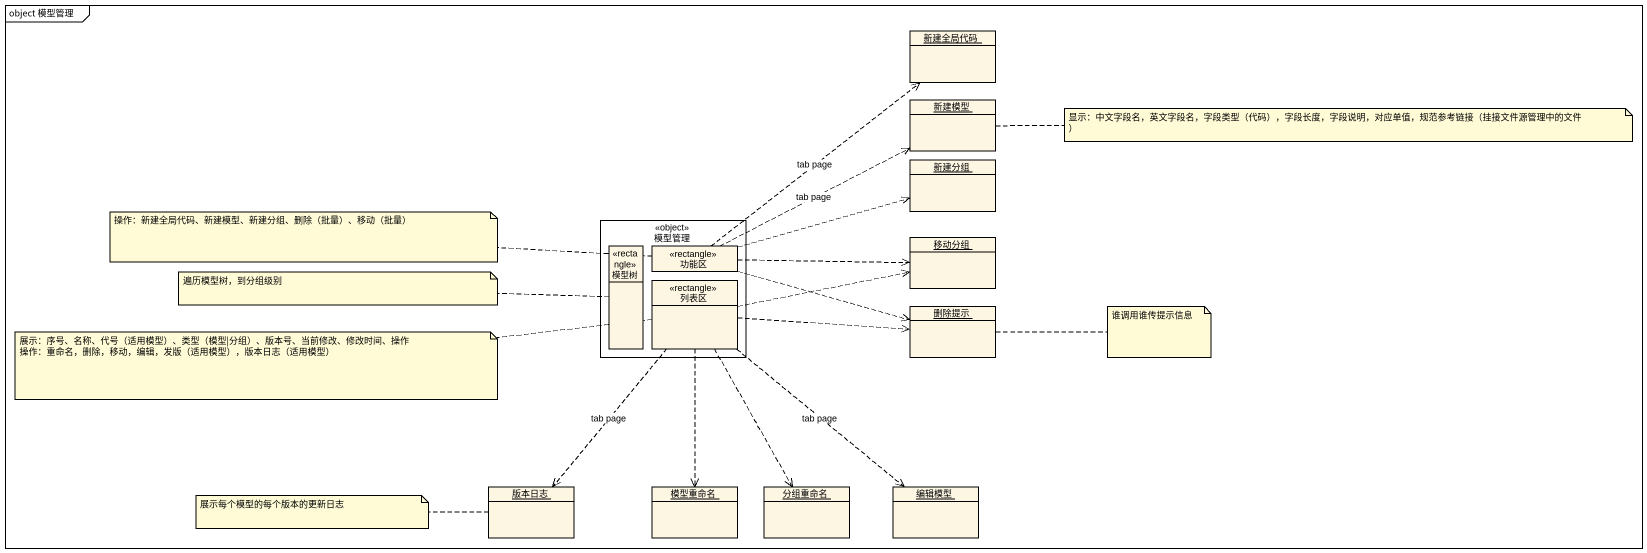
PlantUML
@startuml
mainframe object 模型管理
hide circle
hide empty members
object 新建全局代码
object 新建模型
object 新建分组
rectangle 模型管理 <<object>> {
  class 模型树 <<rectangle>>
  class 功能区 <<rectangle>>
  class 列表区 <<rectangle>>
}
object 移动分组
object 删除提示
object 版本日志
object 模型重命名
object 分组重命名
object 编辑模型
功能区 .up.> 新建全局代码 : tab page
功能区 .right.> 新建模型 : tab page
功能区 .right.> 新建分组
功能区 .right.> 移动分组
功能区 .right.> 删除提示
列表区 .right.> 移动分组
列表区 .right.> 删除提示
列表区 ..> 版本日志 : tab page
列表区 ..> 模型重命名
列表区 ..> 分组重命名
列表区 ..> 编辑模型 : tab page
note right of 新建模型 : 显示：中文字段名，英文字段名，字段类型（代码），字段长度，字段说明，对应单值，规范参考链接（挂接文件源管理中的文件）
note left of 功能区 : 操作：新建全局代码、新建模型、新建分组、删除（批量）、移动（批量）
note left of 模型树 : 遍历模型树，到分组级别
note right of 删除提示 : 谁调用谁传提示信息
note left of 列表区
  展示：序号、名称、代号（适用模型）、类型（模型|分组）、版本号、当前修改、修改时间、操作
  操作：重命名，删除，移动，编辑，发版（适用模型），版本日志（适用模型）
end note
note left of 版本日志 : 展示每个模型的每个版本的更新日志
@enduml
